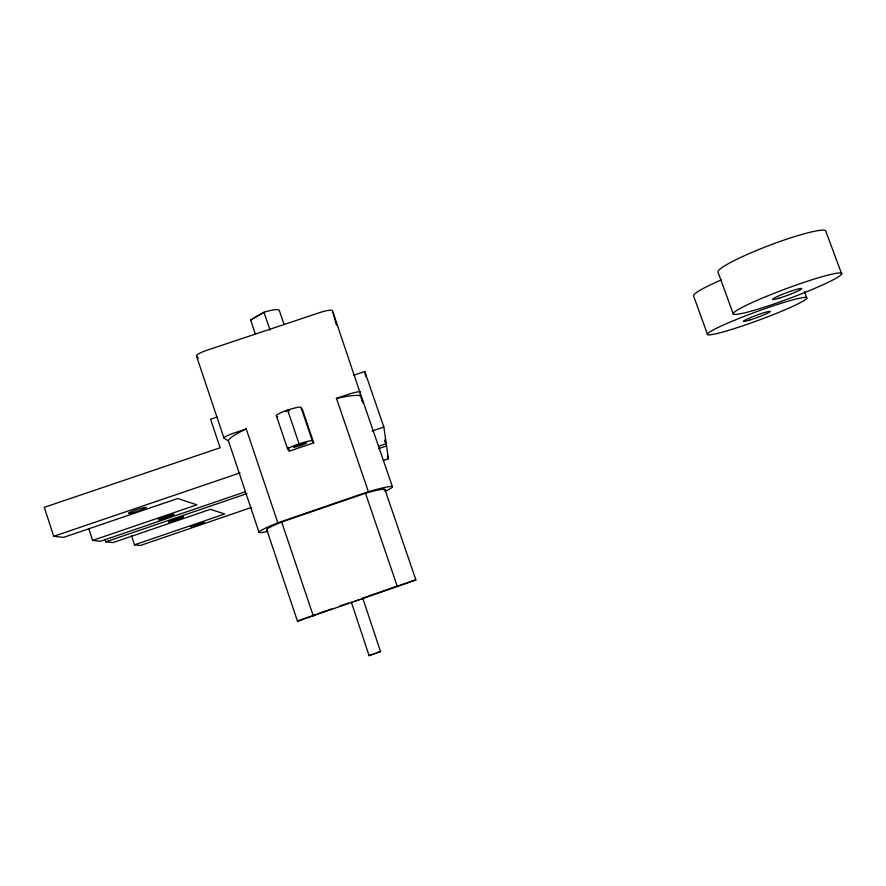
<?xml version="1.0" encoding="UTF-8"?>
<svg xmlns="http://www.w3.org/2000/svg" width="886" height="886" viewBox="0 0 886 886"><rect width="100%" height="100%" fill="white"/><g stroke="black" fill="none" stroke-linecap="round" stroke-linejoin="round"><path stroke-width="1.33" d="M190.723 526.594L204.057 522.164M204.057 522.375L190.833 526.76M380.836 651.553L369.141 655.684L369.949 655.208M411.724 581.493L415.888 579.876L384.867 489.393M266.752 529.651L297.486 621.197L298.859 620.621M415.833 579.909L413.219 580.673M267.805 531.345A70.481 4.076 -18.8 0 1 277.827 522.806L246.242 428.946A70.138 8.55 -18.5 0 0 228.444 440.929L223.992 438.138L196.537 356.194A12.736 2.315 -17.6 0 1 206.903 350.269L319.879 312.548A12.559 2.304 -18.5 0 1 332.516 310.787L361.3 396.419A70.138 8.55 -18.5 0 0 336.492 398.412L368.388 491.697A70.481 4.076 -18.8 0 1 385.144 491.276M384.136 490.301A62.397 3.61 -18.8 0 0 365.796 493.125L281.383 522.131A62.397 3.61 -18.8 0 0 267.14 529.917M370.813 654.854L372.153 654.322M299.091 620.532L301.174 619.757M362.54 598.493L361.599 598.825M301.539 619.624L303.588 618.871M410.916 581.781L297.552 621.197M373.438 653.846L374.656 653.414M304.529 618.539L306.035 617.985M307.11 617.597L308.25 617.188M309.447 616.756L310.687 616.313M311.983 615.848L313.334 615.371M314.729 614.873L316.18 614.352M317.664 613.821L318.428 613.555M359.594 599.545L355.674 600.918M318.761 613.433L331.729 608.915M339.504 606.201L348.575 603.034M362.828 598.072L397.825 585.867M354.932 601.173L354.367 601.372M131.471 535.653L134.495 544.846L224.667 513.991L210.447 509.306L113.043 542.586L105.822 541.822L104.98 539.22M383.273 460.521L388.389 458.771L386.562 445.935L384.801 440.84M251.391 507.479L140.409 545.477L134.495 544.846M278.049 522.718L368.144 491.763M289.456 451.096L313.733 442.845L302.525 409.875L300.963 407.372A13.002 1.661 -18.4 0 0 287.629 410.107A13.002 1.661 -18.4 0 0 276.343 415.7L287.684 449.224L289.456 451.096L288.171 447.286M217.004 417.04L210.569 419.222L220.116 447.762L44.3 507.335L53.692 536.318L240.028 472.891M372.131 431.006L383.848 427.008L364.766 371.511L353.569 375.287M88.799 528.82L92.576 540.427L196.88 504.832L177.698 498.508L63.615 537.37L53.692 536.318M245.3 491.796L100.45 541.257L92.576 540.427M378.4 446.356L386.23 443.676L383.848 427.008M105.822 541.822L246.84 493.657M378.721 448.615L386.562 445.935M398.135 585.757L399.542 585.281M400.893 584.815L402.2 584.372M376.185 652.882L377.203 652.528M246.463 428.835L234.624 432.844A12.792 1.595 -18.1 0 0 223.992 438.138M336.237 398.467L347.965 394.503A12.614 1.584 -18.7 0 1 360.392 391.989M403.462 583.94L405.245 583.342M352.152 602.126L351.676 602.292M406.375 582.955L407.438 582.6M407.948 582.423L410.284 581.648M410.705 581.504L412.909 580.773M351.432 602.369L369.097 655.673M377.901 652.306L380.061 651.642M380.526 651.531L362.828 598.371M196.537 356.194L198.409 358.154M276.343 415.7L277.639 417.284M300.963 407.372L312.337 440.84L313.733 442.845M841.7 273.973A57.889 5.139 -20.4 0 0 762.946 297.84A57.889 5.139 -20.4 0 0 757.84 309.203A57.889 5.139 -20.4 0 0 841.7 273.973L825.996 231.744A57.767 6.789 -20.8 0 0 772.337 244.259A57.767 6.789 -20.8 0 0 717.992 272.08L733.22 313.81M804.444 291.638L806.825 298.106A52.916 4.364 -20.2 0 1 731.039 329.614A52.916 4.364 -20.2 0 1 733.641 320.61A52.916 4.364 -20.2 0 1 806.825 298.106M707.526 334.432L693.572 296.013A52.806 5.759 -20.5 0 1 721.326 279.921M361.787 399.342L363.083 403.019L360.059 394.192M392.42 486.724L361.41 396.54M384.901 439.788L386.23 443.676M387.514 456.201L388.389 458.771M365.453 493.214L397.382 586.654M284.129 324.608L279.234 310.222A15.162 2.957 -18 0 0 263.984 312.271L250.605 319.979L255.489 334.376M270.075 330.179L263.984 312.271L250.55 319.99A15.162 2.957 -18 0 0 251.181 320.322M287.629 410.096L299.091 443.886A13.024 1.362 -18.5 0 0 287.684 449.224M281.67 521.998L313.312 615.969M228.444 440.929L259.011 532.264M332.87 312.094L336.447 325.107M364.766 371.511L365.796 376.716M183.568 517.081A7.874 0.642 -18.2 0 1 176.347 520.038A7.874 0.642 -18.2 0 1 168.75 521.954M168.705 521.788A7.874 0.642 -18.2 0 1 175.915 518.831A7.874 0.642 -18.2 0 1 183.502 516.915M173.944 514.622A8.229 0.709 -18.2 0 1 166.38 517.756A8.229 0.709 -18.2 0 1 158.439 519.705M158.395 519.528A8.229 0.709 -18.2 0 1 165.948 516.416A8.229 0.709 -18.2 0 1 173.877 514.456M146.301 507.567A9.248 0.875 -18 0 1 137.784 511.167A9.248 0.875 -18 0 1 128.791 513.238M128.747 513.083A9.248 0.875 -18 0 1 137.264 509.483A9.248 0.875 -18 0 1 146.245 507.412M361.355 398.113A70.138 8.55 -18.5 0 1 361.244 398.312M299.08 443.897A13.024 1.362 -18.5 0 1 312.337 440.84M306.191 443A6.512 0.676 -18.5 0 1 300.232 445.669A6.512 0.676 -18.5 0 1 293.864 447.142M293.842 447.031A6.512 0.676 -18.5 0 1 299.8 444.384A6.512 0.676 -18.5 0 1 306.146 442.9M286.112 411.558A6.501 0.831 -18.4 0 1 286.566 411.381M288.637 410.661A6.501 0.831 -18.4 0 1 289.279 410.451M749.855 320.001A14.276 1.174 -20.2 0 0 770.277 311.507A14.276 1.174 -20.2 0 0 750.497 317.598A14.276 1.174 -20.2 0 0 749.855 320.001M779.171 298.172A15.616 1.384 -20.4 0 0 801.741 288.681A15.616 1.384 -20.4 0 0 780.422 295.16A15.616 1.384 -20.4 0 0 779.171 298.172"/></g></svg>
